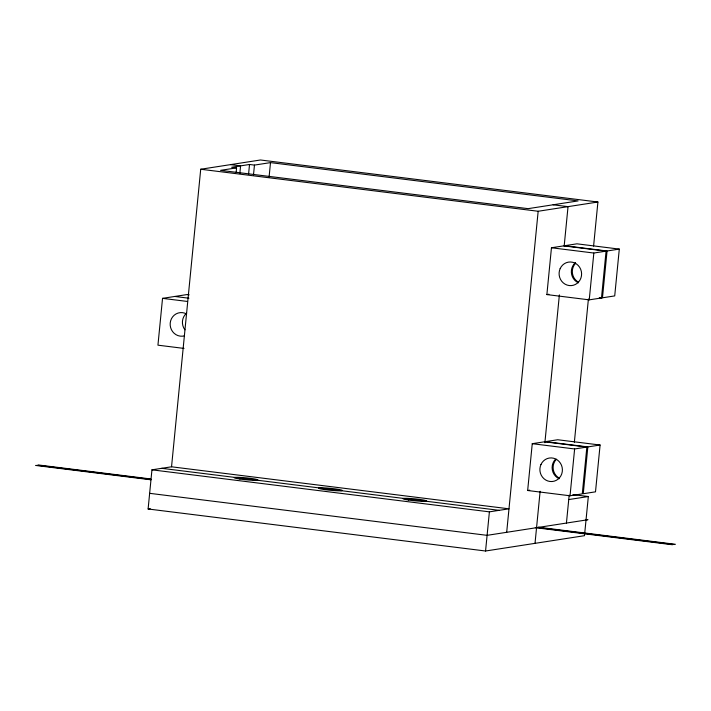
<?xml version="1.0" encoding="UTF-8"?>
<svg xmlns="http://www.w3.org/2000/svg" width="711" height="711" viewBox="0 0 711 711"><rect width="100%" height="100%" fill="white"/><g stroke="black" fill="none" stroke-linecap="round" stroke-linejoin="round"><path stroke-width="1.07" d="M189.197 294.834L187.02 294.567L162.535 298.353L157.94 345.173L184.016 348.417M572.942 494.616L588.326 496.536L584.486 535.685L485.56 551.007L148.11 508.987L151.95 469.829L171.538 466.798L508.987 508.818L489.399 511.849L151.95 469.829M171.538 466.798L200.715 169.245L260.466 159.993L597.915 202.013L593.587 246.095M236.15 172.284L236.585 167.867L231.653 167.254L249.517 164.481L254.458 165.094L270.5 162.615L578.087 200.911L528.131 208.652L220.543 170.347L236.585 167.867M239.829 173.6L240.585 165.867L230.586 164.623M248.548 174.426L249.517 164.481M253.48 175.039L254.458 165.094M269.096 176.959L270.5 162.615M485.56 551.007L489.399 511.849M506.685 532.308L538.165 211.265L597.915 202.013M527.66 490.501L532.255 443.691L544.502 441.798L586.868 447.068L582.273 493.887L570.035 495.78L527.66 490.501L529.704 490.19M546.875 294.576L551.46 247.766L563.707 245.873L606.074 251.143L601.488 297.962L589.241 299.855L546.875 294.576L548.919 294.265M535.019 543.346L540.129 491.274M544.884 442.731L559.379 294.896M564.143 246.362L568.036 206.643L553.105 204.786M566.436 523.056L569.173 495.158M574.355 442.26L588.406 298.993M570.035 495.78L574.621 448.961L586.868 447.068M589.241 299.855L593.836 253.036L606.074 251.143M587.846 446.917L583.26 493.736L595.498 491.834L600.093 445.024L557.726 439.745L545.479 441.638L587.846 446.917L600.093 445.024M602.466 297.811L607.061 250.992L619.299 249.099L614.713 295.909L602.466 297.811L600.297 297.536M148.11 508.987L150.261 508.649M568.738 499.566L588.326 496.536M200.715 169.245L538.165 211.265M619.299 249.099L576.932 243.82L564.685 245.713L607.061 250.992M551.46 247.766L593.836 253.036M599.311 297.687L601.488 297.962M174.782 296.46L188.904 298.22M162.535 298.353L187.517 301.464M532.255 443.691L574.621 448.961M585.784 519.448L587.988 519.723L487.088 535.339L149.648 493.327M161.744 468.318L499.193 510.338M38.492 464.985L150.616 478.947M538.254 527.215L675.45 544.297M37.016 465.207L151.345 479.445M536.787 527.438L673.984 544.519M35.55 465.438L150.972 479.809M535.321 527.669L672.508 544.75M578.407 282.818A11.838 11.243 81.2 0 1 575.492 262.626M559.202 478.752A11.838 11.243 81.2 0 1 555.415 459.35M184.478 335.832A11.838 11.243 81.2 0 1 170.222 323.007A11.838 11.243 81.2 0 1 186.611 313.995M184.931 329.824A11.838 11.243 81.2 0 1 186.566 313.213M578.381 282.169A11.838 11.243 81.2 0 1 575.608 263.274M559.175 478.094A11.838 11.243 81.2 0 1 556.402 459.199M560.179 268.571A11.838 11.243 81.2 0 0 571.262 285.609A11.838 11.243 81.2 0 0 579.616 267.247A11.838 11.243 81.2 0 0 560.179 268.571M540.973 464.496A11.838 11.243 81.2 0 0 552.047 481.534A11.838 11.243 81.2 0 0 560.41 463.172A11.838 11.243 81.2 0 0 540.973 464.496M239.891 479.045A11.838 0.969 5.6 0 0 257.889 479.996A11.838 0.969 5.6 0 0 240.531 477.419A11.838 0.969 5.6 0 0 239.891 479.045M324.26 489.55A11.838 0.969 5.6 0 0 342.249 490.501A11.838 0.969 5.6 0 0 324.9 487.924A11.838 0.969 5.6 0 0 324.26 489.55M408.621 500.055A11.838 0.969 5.6 0 0 426.609 501.006A11.838 0.969 5.6 0 0 409.26 498.429A11.838 0.969 5.6 0 0 408.621 500.055"/></g></svg>
